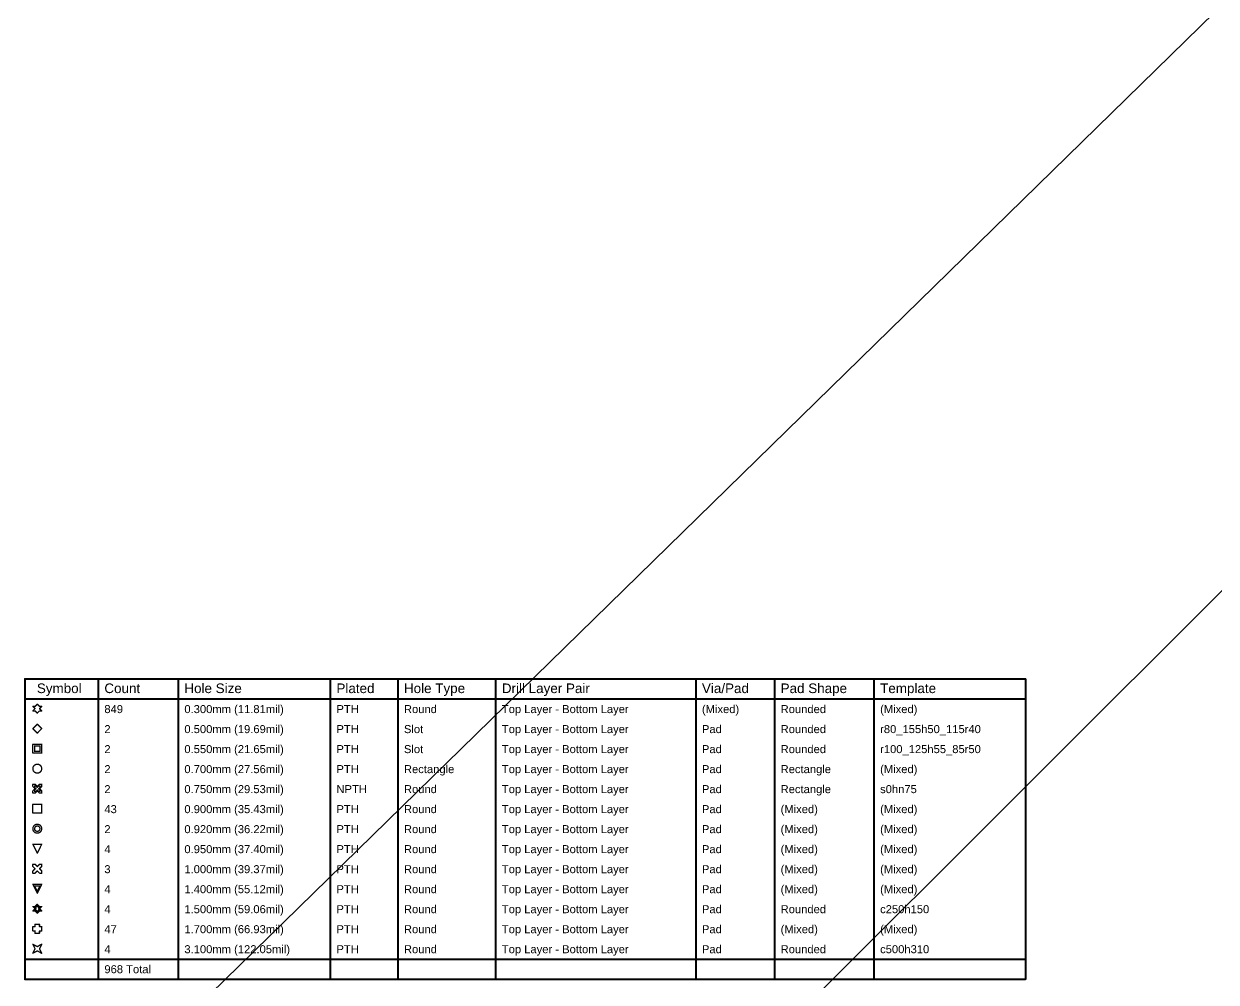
# Model space of a CAD drawing. Header units: inches. Extents: x -3 to 5437, y -3 to 5435.
# Drawn here: x -2 to 225, y 154.4 to 336.9 of the extents above; entities that cross this region are included whole.
import ezdxf

# ---------------------------------------------------------------- set-up
doc = ezdxf.new("R2010")
doc.units = ezdxf.units.IN
for name, color, linetype in [('Bottom Solder', 6, 'Continuous'), ('Drill Drawing', 1, 'Continuous'), ('Top Solder', 216, 'Continuous')]:
    doc.layers.add(name, color=color, linetype=linetype)
doc.styles.add('Arial', font='', dxfattribs={"height": 0.2})
doc.styles.get('Arial').set_extended_font_data('Arial')

msp = doc.modelspace()

# ---------------------------------------------------------------- linework, layer by layer
at = {"layer": 'Bottom Solder'}
for p in [(0.34, 3.38), (1.88, 121.22)]:
    msp.add_line(p, (5436.9, 5435.17), dxfattribs=at)
at = {"layer": 'Drill Drawing'}
for points in [[(-1.78, 212.09, 0.381, 0.381, 0), (188.72, 212.09, 0.381, 0.381, 0)], [(-1.78, 154.94, 0.381, 0.381, 0), (-1.78, 212.09, 0.381, 0.381, 0)], [(12.21, 154.94, 0.381, 0.381, 0), (12.21, 212.09, 0.381, 0.381, 0)], [(27.45, 154.94, 0.381, 0.381, 0), (27.45, 212.09, 0.381, 0.381, 0)], [(56.4, 154.94, 0.381, 0.381, 0), (56.4, 212.09, 0.381, 0.381, 0)], [(69.25, 154.94, 0.381, 0.381, 0), (69.25, 212.09, 0.381, 0.381, 0)], [(87.88, 154.94, 0.381, 0.381, 0), (87.88, 212.09, 0.381, 0.381, 0)], [(125.97, 154.94, 0.381, 0.381, 0), (125.97, 212.09, 0.381, 0.381, 0)], [(140.95, 154.94, 0.381, 0.381, 0), (140.95, 212.09, 0.381, 0.381, 0)], [(159.9, 154.94, 0.381, 0.381, 0), (159.9, 212.09, 0.381, 0.381, 0)], [(188.72, 154.94, 0.381, 0.381, 0), (188.72, 212.09, 0.381, 0.381, 0)], [(-1.78, 208.28, 0.381, 0.381, 0), (188.72, 208.28, 0.381, 0.381, 0)], [(-0.26, 206.88, 0.254, 0.254, 0), (0.16, 206.46, 0.254, 0.254, 0)], [(-0.26, 206.88, 0.254, 0.254, 0), (0.16, 206.88, 0.254, 0.254, 0)], [(-0.26, 206.04, 0.254, 0.254, 0), (0.16, 206.46, 0.254, 0.254, 0)], [(0.16, 206.88, 0.254, 0.254, 0), (0.59, 207.31, 0.254, 0.254, 0)], [(0.59, 207.31, 0.254, 0.254, 0), (1.01, 206.88, 0.254, 0.254, 0)], [(1.01, 206.88, 0.254, 0.254, 0), (1.43, 206.88, 0.254, 0.254, 0)], [(1.01, 206.46, 0.254, 0.254, 0), (1.43, 206.88, 0.254, 0.254, 0)], [(1.01, 206.46, 0.254, 0.254, 0), (1.43, 206.04, 0.254, 0.254, 0)], [(-0.26, 206.04, 0.254, 0.254, 0), (0.16, 206.04, 0.254, 0.254, 0)], [(0.16, 206.04, 0.254, 0.254, 0), (0.59, 205.61, 0.254, 0.254, 0)], [(0.59, 205.61, 0.254, 0.254, 0), (1.01, 206.04, 0.254, 0.254, 0)], [(1.01, 206.04, 0.254, 0.254, 0), (1.43, 206.04, 0.254, 0.254, 0)], [(-0.26, 202.65, 0.254, 0.254, 0), (0.59, 203.5, 0.254, 0.254, 0)], [(-0.26, 202.65, 0.254, 0.254, 0), (0.59, 201.8, 0.254, 0.254, 0)], [(0.59, 203.5, 0.254, 0.254, 0), (1.43, 202.65, 0.254, 0.254, 0)], [(0.59, 201.8, 0.254, 0.254, 0), (1.43, 202.65, 0.254, 0.254, 0)], [(-0.26, 199.69, 0.254, 0.254, 0), (1.43, 199.69, 0.254, 0.254, 0)], [(-0.26, 197.99, 0.254, 0.254, 0), (-0.26, 199.69, 0.254, 0.254, 0)], [(1.43, 197.99, 0.254, 0.254, 0), (1.43, 199.69, 0.254, 0.254, 0)], [(-0.26, 197.99, 0.254, 0.254, 0), (1.43, 197.99, 0.254, 0.254, 0)], [(0.08, 199.35, 0.254, 0.254, 0), (1.09, 199.35, 0.254, 0.254, 0)], [(0.08, 198.33, 0.254, 0.254, 0), (0.08, 199.35, 0.254, 0.254, 0)], [(0.08, 198.33, 0.254, 0.254, 0), (1.09, 198.33, 0.254, 0.254, 0)], [(1.09, 198.33, 0.254, 0.254, 0), (1.09, 199.35, 0.254, 0.254, 0)], [(-0.26, 191.64, 0.254, 0.254, 0), (-0.26, 192.07, 0.254, 0.254, 0)], [(-0.26, 192.07, 0.254, 0.254, 0), (0.16, 192.07, 0.254, 0.254, 0)], [(-0.26, 191.64, 0.254, 0.254, 0), (0.16, 191.22, 0.254, 0.254, 0)], [(-0.26, 190.8, 0.254, 0.254, 0), (0.16, 191.22, 0.254, 0.254, 0)], [(-0.26, 190.37, 0.254, 0.254, 0), (-0.26, 190.8, 0.254, 0.254, 0)], [(0.08, 191.47, 0.254, 0.254, 0), (0.08, 191.73, 0.254, 0.254, 0)], [(0.08, 191.73, 0.254, 0.254, 0), (0.33, 191.73, 0.254, 0.254, 0)], [(0.08, 191.47, 0.254, 0.254, 0), (0.33, 191.22, 0.254, 0.254, 0)], [(0.08, 190.97, 0.254, 0.254, 0), (0.33, 191.22, 0.254, 0.254, 0)], [(0.08, 190.71, 0.254, 0.254, 0), (0.08, 190.97, 0.254, 0.254, 0)], [(0.08, 190.71, 0.254, 0.254, 0), (0.33, 190.71, 0.254, 0.254, 0)], [(0.16, 192.07, 0.254, 0.254, 0), (0.59, 191.64, 0.254, 0.254, 0)], [(0.16, 190.37, 0.254, 0.254, 0), (0.59, 190.8, 0.254, 0.254, 0)], [(0.33, 191.73, 0.254, 0.254, 0), (0.59, 191.47, 0.254, 0.254, 0)], [(0.33, 190.71, 0.254, 0.254, 0), (0.59, 190.97, 0.254, 0.254, 0)], [(0.59, 191.64, 0.254, 0.254, 0), (1.01, 192.07, 0.254, 0.254, 0)], [(0.59, 191.47, 0.254, 0.254, 0), (0.84, 191.73, 0.254, 0.254, 0)], [(0.59, 190.97, 0.254, 0.254, 0), (0.84, 190.71, 0.254, 0.254, 0)], [(0.59, 190.8, 0.254, 0.254, 0), (1.01, 190.37, 0.254, 0.254, 0)], [(0.84, 191.73, 0.254, 0.254, 0), (1.09, 191.73, 0.254, 0.254, 0)], [(0.84, 191.22, 0.254, 0.254, 0), (1.09, 191.47, 0.254, 0.254, 0)], [(0.84, 191.22, 0.254, 0.254, 0), (1.09, 190.97, 0.254, 0.254, 0)], [(0.84, 190.71, 0.254, 0.254, 0), (1.09, 190.71, 0.254, 0.254, 0)], [(1.01, 192.07, 0.254, 0.254, 0), (1.43, 192.07, 0.254, 0.254, 0)], [(1.01, 191.22, 0.254, 0.254, 0), (1.43, 191.64, 0.254, 0.254, 0)], [(1.01, 191.22, 0.254, 0.254, 0), (1.43, 190.8, 0.254, 0.254, 0)], [(1.09, 191.47, 0.254, 0.254, 0), (1.09, 191.73, 0.254, 0.254, 0)], [(1.09, 190.71, 0.254, 0.254, 0), (1.09, 190.97, 0.254, 0.254, 0)], [(1.43, 191.64, 0.254, 0.254, 0), (1.43, 192.07, 0.254, 0.254, 0)], [(1.43, 190.37, 0.254, 0.254, 0), (1.43, 190.8, 0.254, 0.254, 0)], [(-0.26, 190.37, 0.254, 0.254, 0), (0.16, 190.37, 0.254, 0.254, 0)], [(1.01, 190.37, 0.254, 0.254, 0), (1.43, 190.37, 0.254, 0.254, 0)], [(-0.26, 188.26, 0.254, 0.254, 0), (1.43, 188.26, 0.254, 0.254, 0)], [(-0.26, 186.56, 0.254, 0.254, 0), (-0.26, 188.26, 0.254, 0.254, 0)], [(-0.26, 186.56, 0.254, 0.254, 0), (1.43, 186.56, 0.254, 0.254, 0)], [(1.43, 186.56, 0.254, 0.254, 0), (1.43, 188.26, 0.254, 0.254, 0)], [(-0.26, 180.64, 0.254, 0.254, 0), (1.43, 180.64, 0.254, 0.254, 0)], [(-0.26, 180.64, 0.254, 0.254, 0), (0.59, 178.94, 0.254, 0.254, 0)], [(0.59, 178.94, 0.254, 0.254, 0), (1.43, 180.64, 0.254, 0.254, 0)], [(-0.26, 176.4, 0.254, 0.254, 0), (-0.26, 176.83, 0.254, 0.254, 0)], [(-0.26, 176.83, 0.254, 0.254, 0), (0.16, 176.83, 0.254, 0.254, 0)], [(-0.26, 176.4, 0.254, 0.254, 0), (0.16, 175.98, 0.254, 0.254, 0)], [(-0.26, 175.56, 0.254, 0.254, 0), (0.16, 175.98, 0.254, 0.254, 0)], [(-0.26, 175.13, 0.254, 0.254, 0), (-0.26, 175.56, 0.254, 0.254, 0)], [(-0.26, 175.13, 0.254, 0.254, 0), (0.16, 175.13, 0.254, 0.254, 0)], [(0.16, 176.83, 0.254, 0.254, 0), (0.59, 176.4, 0.254, 0.254, 0)], [(0.16, 175.13, 0.254, 0.254, 0), (0.59, 175.56, 0.254, 0.254, 0)], [(0.59, 176.4, 0.254, 0.254, 0), (1.01, 176.83, 0.254, 0.254, 0)], [(0.59, 175.56, 0.254, 0.254, 0), (1.01, 175.13, 0.254, 0.254, 0)], [(1.01, 176.83, 0.254, 0.254, 0), (1.43, 176.83, 0.254, 0.254, 0)], [(1.01, 175.98, 0.254, 0.254, 0), (1.43, 176.4, 0.254, 0.254, 0)], [(1.01, 175.98, 0.254, 0.254, 0), (1.43, 175.56, 0.254, 0.254, 0)], [(1.01, 175.13, 0.254, 0.254, 0), (1.43, 175.13, 0.254, 0.254, 0)], [(1.43, 176.4, 0.254, 0.254, 0), (1.43, 176.83, 0.254, 0.254, 0)], [(1.43, 175.13, 0.254, 0.254, 0), (1.43, 175.56, 0.254, 0.254, 0)], [(-0.26, 173.02, 0.254, 0.254, 0), (1.43, 173.02, 0.254, 0.254, 0)], [(-0.26, 173.02, 0.254, 0.254, 0), (0.59, 171.32, 0.254, 0.254, 0)], [(0.08, 172.68, 0.254, 0.254, 0), (1.09, 172.68, 0.254, 0.254, 0)], [(0.08, 172.68, 0.254, 0.254, 0), (0.59, 171.66, 0.254, 0.254, 0)], [(0.59, 171.32, 0.254, 0.254, 0), (1.43, 173.02, 0.254, 0.254, 0)], [(0.59, 171.66, 0.254, 0.254, 0), (1.09, 172.68, 0.254, 0.254, 0)], [(-0.26, 168.78, 0.254, 0.254, 0), (0.16, 168.36, 0.254, 0.254, 0)], [(-0.26, 168.78, 0.254, 0.254, 0), (0.16, 168.78, 0.254, 0.254, 0)], [(-0.26, 167.94, 0.254, 0.254, 0), (0.16, 168.36, 0.254, 0.254, 0)], [(-0.26, 167.94, 0.254, 0.254, 0), (0.16, 167.94, 0.254, 0.254, 0)], [(0.08, 168.61, 0.254, 0.254, 0), (0.33, 168.36, 0.254, 0.254, 0)], [(0.08, 168.61, 0.254, 0.254, 0), (0.33, 168.61, 0.254, 0.254, 0)], [(0.08, 168.11, 0.254, 0.254, 0), (0.33, 168.36, 0.254, 0.254, 0)], [(0.08, 168.11, 0.254, 0.254, 0), (0.33, 168.11, 0.254, 0.254, 0)], [(0.16, 168.78, 0.254, 0.254, 0), (0.59, 169.21, 0.254, 0.254, 0)], [(0.16, 167.94, 0.254, 0.254, 0), (0.59, 167.51, 0.254, 0.254, 0)], [(0.33, 168.61, 0.254, 0.254, 0), (0.59, 168.87, 0.254, 0.254, 0)], [(0.33, 168.11, 0.254, 0.254, 0), (0.59, 167.85, 0.254, 0.254, 0)], [(0.59, 169.21, 0.254, 0.254, 0), (1.01, 168.78, 0.254, 0.254, 0)], [(0.59, 168.87, 0.254, 0.254, 0), (0.84, 168.61, 0.254, 0.254, 0)], [(0.59, 167.85, 0.254, 0.254, 0), (0.84, 168.11, 0.254, 0.254, 0)], [(0.59, 167.51, 0.254, 0.254, 0), (1.01, 167.94, 0.254, 0.254, 0)], [(0.84, 168.61, 0.254, 0.254, 0), (1.09, 168.61, 0.254, 0.254, 0)], [(0.84, 168.36, 0.254, 0.254, 0), (1.09, 168.61, 0.254, 0.254, 0)], [(0.84, 168.36, 0.254, 0.254, 0), (1.09, 168.11, 0.254, 0.254, 0)], [(0.84, 168.11, 0.254, 0.254, 0), (1.09, 168.11, 0.254, 0.254, 0)], [(1.01, 168.78, 0.254, 0.254, 0), (1.43, 168.78, 0.254, 0.254, 0)], [(1.01, 168.36, 0.254, 0.254, 0), (1.43, 168.78, 0.254, 0.254, 0)], [(1.01, 168.36, 0.254, 0.254, 0), (1.43, 167.94, 0.254, 0.254, 0)], [(1.01, 167.94, 0.254, 0.254, 0), (1.43, 167.94, 0.254, 0.254, 0)], [(-0.26, 164.13, 0.254, 0.254, 0), (-0.26, 164.97, 0.254, 0.254, 0)], [(-0.26, 164.97, 0.254, 0.254, 0), (0.16, 164.97, 0.254, 0.254, 0)], [(-0.26, 164.13, 0.254, 0.254, 0), (0.16, 164.13, 0.254, 0.254, 0)], [(0.16, 164.97, 0.254, 0.254, 0), (0.16, 165.4, 0.254, 0.254, 0)], [(0.16, 165.4, 0.254, 0.254, 0), (1.01, 165.4, 0.254, 0.254, 0)], [(0.16, 163.7, 0.254, 0.254, 0), (0.16, 164.13, 0.254, 0.254, 0)], [(0.16, 163.7, 0.254, 0.254, 0), (1.01, 163.7, 0.254, 0.254, 0)], [(1.01, 164.97, 0.254, 0.254, 0), (1.01, 165.4, 0.254, 0.254, 0)], [(1.01, 164.97, 0.254, 0.254, 0), (1.43, 164.97, 0.254, 0.254, 0)], [(1.01, 164.13, 0.254, 0.254, 0), (1.43, 164.13, 0.254, 0.254, 0)], [(1.01, 163.7, 0.254, 0.254, 0), (1.01, 164.13, 0.254, 0.254, 0)], [(1.43, 164.13, 0.254, 0.254, 0), (1.43, 164.97, 0.254, 0.254, 0)], [(-0.26, 161.59, 0.254, 0.254, 0), (0.59, 161.16, 0.254, 0.254, 0)], [(-0.26, 161.59, 0.254, 0.254, 0), (0.16, 160.74, 0.254, 0.254, 0)], [(0.59, 161.16, 0.254, 0.254, 0), (1.43, 161.59, 0.254, 0.254, 0)], [(1.01, 160.74, 0.254, 0.254, 0), (1.43, 161.59, 0.254, 0.254, 0)], [(-1.78, 158.75, 0.381, 0.381, 0), (188.72, 158.75, 0.381, 0.381, 0)], [(-0.26, 159.89, 0.254, 0.254, 0), (0.16, 160.74, 0.254, 0.254, 0)], [(-0.26, 159.89, 0.254, 0.254, 0), (0.59, 160.32, 0.254, 0.254, 0)], [(0.59, 160.32, 0.254, 0.254, 0), (1.43, 159.89, 0.254, 0.254, 0)], [(1.01, 160.74, 0.254, 0.254, 0), (1.43, 159.89, 0.254, 0.254, 0)], [(-1.78, 154.94, 0.381, 0.381, 0), (188.72, 154.94, 0.381, 0.381, 0)]]:
    msp.add_lwpolyline(points, format="xyseb", dxfattribs=at)
for points in [[(-1.87, 212.09, 0.191, 0.191, 1), (-1.68, 212.09, 0.191, 0.191, 1)], [(-1.87, 212.09, 0.191, 0.191, 1), (-1.68, 212.09, 0.191, 0.191, 1)], [(12.12, 212.09, 0.191, 0.191, 1), (12.31, 212.09, 0.191, 0.191, 1)], [(27.35, 212.09, 0.191, 0.191, 1), (27.54, 212.09, 0.191, 0.191, 1)], [(56.3, 212.09, 0.191, 0.191, 1), (56.49, 212.09, 0.191, 0.191, 1)], [(69.15, 212.09, 0.191, 0.191, 1), (69.34, 212.09, 0.191, 0.191, 1)], [(87.79, 212.09, 0.191, 0.191, 1), (87.98, 212.09, 0.191, 0.191, 1)], [(125.88, 212.09, 0.191, 0.191, 1), (126.07, 212.09, 0.191, 0.191, 1)], [(140.86, 212.09, 0.191, 0.191, 1), (141.05, 212.09, 0.191, 0.191, 1)], [(159.8, 212.09, 0.191, 0.191, 1), (159.99, 212.09, 0.191, 0.191, 1)], [(188.62, 212.09, 0.191, 0.191, 1), (188.81, 212.09, 0.191, 0.191, 1)], [(188.62, 212.09, 0.191, 0.191, 1), (188.81, 212.09, 0.191, 0.191, 1)], [(-1.87, 208.28, 0.191, 0.191, 1), (-1.68, 208.28, 0.191, 0.191, 1)], [(-0.32, 206.88, 0.127, 0.127, 1), (-0.2, 206.88, 0.127, 0.127, 1)], [(-0.32, 206.88, 0.127, 0.127, 1), (-0.2, 206.88, 0.127, 0.127, 1)], [(0.1, 206.88, 0.127, 0.127, 1), (0.23, 206.88, 0.127, 0.127, 1)], [(0.1, 206.88, 0.127, 0.127, 1), (0.23, 206.88, 0.127, 0.127, 1)], [(0.1, 206.46, 0.127, 0.127, 1), (0.23, 206.46, 0.127, 0.127, 1)], [(0.1, 206.46, 0.127, 0.127, 1), (0.23, 206.46, 0.127, 0.127, 1)], [(0.52, 207.31, 0.127, 0.127, 1), (0.65, 207.31, 0.127, 0.127, 1)], [(0.52, 207.31, 0.127, 0.127, 1), (0.65, 207.31, 0.127, 0.127, 1)], [(0.95, 206.88, 0.127, 0.127, 1), (1.07, 206.88, 0.127, 0.127, 1)], [(0.95, 206.88, 0.127, 0.127, 1), (1.07, 206.88, 0.127, 0.127, 1)], [(0.95, 206.46, 0.127, 0.127, 1), (1.07, 206.46, 0.127, 0.127, 1)], [(0.95, 206.46, 0.127, 0.127, 1), (1.07, 206.46, 0.127, 0.127, 1)], [(1.37, 206.88, 0.127, 0.127, 1), (1.5, 206.88, 0.127, 0.127, 1)], [(1.37, 206.88, 0.127, 0.127, 1), (1.5, 206.88, 0.127, 0.127, 1)], [(188.62, 208.28, 0.191, 0.191, 1), (188.81, 208.28, 0.191, 0.191, 1)], [(-0.32, 206.04, 0.127, 0.127, 1), (-0.2, 206.04, 0.127, 0.127, 1)], [(-0.32, 206.04, 0.127, 0.127, 1), (-0.2, 206.04, 0.127, 0.127, 1)], [(0.1, 206.04, 0.127, 0.127, 1), (0.23, 206.04, 0.127, 0.127, 1)], [(0.1, 206.04, 0.127, 0.127, 1), (0.23, 206.04, 0.127, 0.127, 1)], [(0.52, 205.61, 0.127, 0.127, 1), (0.65, 205.61, 0.127, 0.127, 1)], [(0.52, 205.61, 0.127, 0.127, 1), (0.65, 205.61, 0.127, 0.127, 1)], [(0.95, 206.04, 0.127, 0.127, 1), (1.07, 206.04, 0.127, 0.127, 1)], [(0.95, 206.04, 0.127, 0.127, 1), (1.07, 206.04, 0.127, 0.127, 1)], [(1.37, 206.04, 0.127, 0.127, 1), (1.5, 206.04, 0.127, 0.127, 1)], [(1.37, 206.04, 0.127, 0.127, 1), (1.5, 206.04, 0.127, 0.127, 1)], [(-0.32, 202.65, 0.127, 0.127, 1), (-0.2, 202.65, 0.127, 0.127, 1)], [(-0.32, 202.65, 0.127, 0.127, 1), (-0.2, 202.65, 0.127, 0.127, 1)], [(0.52, 203.5, 0.127, 0.127, 1), (0.65, 203.5, 0.127, 0.127, 1)], [(0.52, 203.5, 0.127, 0.127, 1), (0.65, 203.5, 0.127, 0.127, 1)], [(1.37, 202.65, 0.127, 0.127, 1), (1.5, 202.65, 0.127, 0.127, 1)], [(1.37, 202.65, 0.127, 0.127, 1), (1.5, 202.65, 0.127, 0.127, 1)], [(-0.32, 199.69, 0.127, 0.127, 1), (-0.2, 199.69, 0.127, 0.127, 1)], [(-0.32, 199.69, 0.127, 0.127, 1), (-0.2, 199.69, 0.127, 0.127, 1)], [(0.52, 201.8, 0.127, 0.127, 1), (0.65, 201.8, 0.127, 0.127, 1)], [(0.52, 201.8, 0.127, 0.127, 1), (0.65, 201.8, 0.127, 0.127, 1)], [(1.37, 199.69, 0.127, 0.127, 1), (1.5, 199.69, 0.127, 0.127, 1)], [(1.37, 199.69, 0.127, 0.127, 1), (1.5, 199.69, 0.127, 0.127, 1)], [(-0.32, 197.99, 0.127, 0.127, 1), (-0.2, 197.99, 0.127, 0.127, 1)], [(-0.32, 197.99, 0.127, 0.127, 1), (-0.2, 197.99, 0.127, 0.127, 1)], [(0.01, 199.35, 0.127, 0.127, 1), (0.14, 199.35, 0.127, 0.127, 1)], [(0.01, 199.35, 0.127, 0.127, 1), (0.14, 199.35, 0.127, 0.127, 1)], [(0.01, 198.33, 0.127, 0.127, 1), (0.14, 198.33, 0.127, 0.127, 1)], [(0.01, 198.33, 0.127, 0.127, 1), (0.14, 198.33, 0.127, 0.127, 1)], [(1.03, 199.35, 0.127, 0.127, 1), (1.16, 199.35, 0.127, 0.127, 1)], [(1.03, 199.35, 0.127, 0.127, 1), (1.16, 199.35, 0.127, 0.127, 1)], [(1.03, 198.33, 0.127, 0.127, 1), (1.16, 198.33, 0.127, 0.127, 1)], [(1.03, 198.33, 0.127, 0.127, 1), (1.16, 198.33, 0.127, 0.127, 1)], [(1.37, 197.99, 0.127, 0.127, 1), (1.5, 197.99, 0.127, 0.127, 1)], [(1.37, 197.99, 0.127, 0.127, 1), (1.5, 197.99, 0.127, 0.127, 1)], [(1.43, 195.03, 0.254, 0.254, 1), (-0.26, 195.03, 0.254, 0.254, 1)], [(-0.32, 195.03, 0.127, 0.127, 1), (-0.2, 195.03, 0.127, 0.127, 1)], [(1.37, 195.03, 0.127, 0.127, 1), (1.5, 195.03, 0.127, 0.127, 1)], [(-0.32, 192.07, 0.127, 0.127, 1), (-0.2, 192.07, 0.127, 0.127, 1)], [(-0.32, 192.07, 0.127, 0.127, 1), (-0.2, 192.07, 0.127, 0.127, 1)], [(-0.32, 191.64, 0.127, 0.127, 1), (-0.2, 191.64, 0.127, 0.127, 1)], [(-0.32, 191.64, 0.127, 0.127, 1), (-0.2, 191.64, 0.127, 0.127, 1)], [(-0.32, 190.8, 0.127, 0.127, 1), (-0.2, 190.8, 0.127, 0.127, 1)], [(-0.32, 190.8, 0.127, 0.127, 1), (-0.2, 190.8, 0.127, 0.127, 1)], [(0.01, 191.73, 0.127, 0.127, 1), (0.14, 191.73, 0.127, 0.127, 1)], [(0.01, 191.73, 0.127, 0.127, 1), (0.14, 191.73, 0.127, 0.127, 1)], [(0.01, 191.47, 0.127, 0.127, 1), (0.14, 191.47, 0.127, 0.127, 1)], [(0.01, 191.47, 0.127, 0.127, 1), (0.14, 191.47, 0.127, 0.127, 1)], [(0.01, 190.97, 0.127, 0.127, 1), (0.14, 190.97, 0.127, 0.127, 1)], [(0.01, 190.97, 0.127, 0.127, 1), (0.14, 190.97, 0.127, 0.127, 1)], [(0.01, 190.71, 0.127, 0.127, 1), (0.14, 190.71, 0.127, 0.127, 1)], [(0.01, 190.71, 0.127, 0.127, 1), (0.14, 190.71, 0.127, 0.127, 1)], [(0.1, 192.07, 0.127, 0.127, 1), (0.23, 192.07, 0.127, 0.127, 1)], [(0.1, 192.07, 0.127, 0.127, 1), (0.23, 192.07, 0.127, 0.127, 1)], [(0.1, 191.22, 0.127, 0.127, 1), (0.23, 191.22, 0.127, 0.127, 1)], [(0.1, 191.22, 0.127, 0.127, 1), (0.23, 191.22, 0.127, 0.127, 1)], [(0.27, 191.73, 0.127, 0.127, 1), (0.4, 191.73, 0.127, 0.127, 1)], [(0.27, 191.73, 0.127, 0.127, 1), (0.4, 191.73, 0.127, 0.127, 1)], [(0.27, 191.22, 0.127, 0.127, 1), (0.4, 191.22, 0.127, 0.127, 1)], [(0.27, 191.22, 0.127, 0.127, 1), (0.4, 191.22, 0.127, 0.127, 1)], [(0.27, 190.71, 0.127, 0.127, 1), (0.4, 190.71, 0.127, 0.127, 1)], [(0.27, 190.71, 0.127, 0.127, 1), (0.4, 190.71, 0.127, 0.127, 1)], [(0.52, 191.64, 0.127, 0.127, 1), (0.65, 191.64, 0.127, 0.127, 1)], [(0.52, 191.64, 0.127, 0.127, 1), (0.65, 191.64, 0.127, 0.127, 1)], [(0.52, 191.47, 0.127, 0.127, 1), (0.65, 191.47, 0.127, 0.127, 1)], [(0.52, 191.47, 0.127, 0.127, 1), (0.65, 191.47, 0.127, 0.127, 1)], [(0.52, 190.97, 0.127, 0.127, 1), (0.65, 190.97, 0.127, 0.127, 1)], [(0.52, 190.97, 0.127, 0.127, 1), (0.65, 190.97, 0.127, 0.127, 1)], [(0.52, 190.8, 0.127, 0.127, 1), (0.65, 190.8, 0.127, 0.127, 1)], [(0.52, 190.8, 0.127, 0.127, 1), (0.65, 190.8, 0.127, 0.127, 1)], [(0.78, 191.73, 0.127, 0.127, 1), (0.9, 191.73, 0.127, 0.127, 1)], [(0.78, 191.73, 0.127, 0.127, 1), (0.9, 191.73, 0.127, 0.127, 1)], [(0.78, 191.22, 0.127, 0.127, 1), (0.9, 191.22, 0.127, 0.127, 1)], [(0.78, 191.22, 0.127, 0.127, 1), (0.9, 191.22, 0.127, 0.127, 1)], [(0.78, 190.71, 0.127, 0.127, 1), (0.9, 190.71, 0.127, 0.127, 1)], [(0.78, 190.71, 0.127, 0.127, 1), (0.9, 190.71, 0.127, 0.127, 1)], [(0.95, 192.07, 0.127, 0.127, 1), (1.07, 192.07, 0.127, 0.127, 1)], [(0.95, 192.07, 0.127, 0.127, 1), (1.07, 192.07, 0.127, 0.127, 1)], [(0.95, 191.22, 0.127, 0.127, 1), (1.07, 191.22, 0.127, 0.127, 1)], [(0.95, 191.22, 0.127, 0.127, 1), (1.07, 191.22, 0.127, 0.127, 1)], [(1.03, 191.73, 0.127, 0.127, 1), (1.16, 191.73, 0.127, 0.127, 1)], [(1.03, 191.73, 0.127, 0.127, 1), (1.16, 191.73, 0.127, 0.127, 1)], [(1.03, 191.47, 0.127, 0.127, 1), (1.16, 191.47, 0.127, 0.127, 1)], [(1.03, 191.47, 0.127, 0.127, 1), (1.16, 191.47, 0.127, 0.127, 1)], [(1.03, 190.97, 0.127, 0.127, 1), (1.16, 190.97, 0.127, 0.127, 1)], [(1.03, 190.97, 0.127, 0.127, 1), (1.16, 190.97, 0.127, 0.127, 1)], [(1.03, 190.71, 0.127, 0.127, 1), (1.16, 190.71, 0.127, 0.127, 1)], [(1.03, 190.71, 0.127, 0.127, 1), (1.16, 190.71, 0.127, 0.127, 1)], [(1.37, 192.07, 0.127, 0.127, 1), (1.5, 192.07, 0.127, 0.127, 1)], [(1.37, 192.07, 0.127, 0.127, 1), (1.5, 192.07, 0.127, 0.127, 1)], [(1.37, 191.64, 0.127, 0.127, 1), (1.5, 191.64, 0.127, 0.127, 1)], [(1.37, 191.64, 0.127, 0.127, 1), (1.5, 191.64, 0.127, 0.127, 1)], [(1.37, 190.8, 0.127, 0.127, 1), (1.5, 190.8, 0.127, 0.127, 1)], [(1.37, 190.8, 0.127, 0.127, 1), (1.5, 190.8, 0.127, 0.127, 1)], [(-0.32, 190.37, 0.127, 0.127, 1), (-0.2, 190.37, 0.127, 0.127, 1)], [(-0.32, 190.37, 0.127, 0.127, 1), (-0.2, 190.37, 0.127, 0.127, 1)], [(0.1, 190.37, 0.127, 0.127, 1), (0.23, 190.37, 0.127, 0.127, 1)], [(0.1, 190.37, 0.127, 0.127, 1), (0.23, 190.37, 0.127, 0.127, 1)], [(0.95, 190.37, 0.127, 0.127, 1), (1.07, 190.37, 0.127, 0.127, 1)], [(0.95, 190.37, 0.127, 0.127, 1), (1.07, 190.37, 0.127, 0.127, 1)], [(1.37, 190.37, 0.127, 0.127, 1), (1.5, 190.37, 0.127, 0.127, 1)], [(1.37, 190.37, 0.127, 0.127, 1), (1.5, 190.37, 0.127, 0.127, 1)], [(-0.32, 188.26, 0.127, 0.127, 1), (-0.2, 188.26, 0.127, 0.127, 1)], [(-0.32, 188.26, 0.127, 0.127, 1), (-0.2, 188.26, 0.127, 0.127, 1)], [(-0.32, 186.56, 0.127, 0.127, 1), (-0.2, 186.56, 0.127, 0.127, 1)], [(-0.32, 186.56, 0.127, 0.127, 1), (-0.2, 186.56, 0.127, 0.127, 1)], [(1.37, 188.26, 0.127, 0.127, 1), (1.5, 188.26, 0.127, 0.127, 1)], [(1.37, 188.26, 0.127, 0.127, 1), (1.5, 188.26, 0.127, 0.127, 1)], [(1.37, 186.56, 0.127, 0.127, 1), (1.5, 186.56, 0.127, 0.127, 1)], [(1.37, 186.56, 0.127, 0.127, 1), (1.5, 186.56, 0.127, 0.127, 1)], [(1.43, 183.6, 0.254, 0.254, 1), (-0.26, 183.6, 0.254, 0.254, 1)], [(1.09, 183.6, 0.254, 0.254, 1), (0.08, 183.6, 0.254, 0.254, 1)], [(-0.32, 183.6, 0.127, 0.127, 1), (-0.2, 183.6, 0.127, 0.127, 1)], [(0.01, 183.6, 0.127, 0.127, 1), (0.14, 183.6, 0.127, 0.127, 1)], [(1.03, 183.6, 0.127, 0.127, 1), (1.16, 183.6, 0.127, 0.127, 1)], [(1.37, 183.6, 0.127, 0.127, 1), (1.5, 183.6, 0.127, 0.127, 1)], [(-0.32, 180.64, 0.127, 0.127, 1), (-0.2, 180.64, 0.127, 0.127, 1)], [(-0.32, 180.64, 0.127, 0.127, 1), (-0.2, 180.64, 0.127, 0.127, 1)], [(1.37, 180.64, 0.127, 0.127, 1), (1.5, 180.64, 0.127, 0.127, 1)], [(1.37, 180.64, 0.127, 0.127, 1), (1.5, 180.64, 0.127, 0.127, 1)], [(0.52, 178.94, 0.127, 0.127, 1), (0.65, 178.94, 0.127, 0.127, 1)], [(0.52, 178.94, 0.127, 0.127, 1), (0.65, 178.94, 0.127, 0.127, 1)], [(-0.32, 176.83, 0.127, 0.127, 1), (-0.2, 176.83, 0.127, 0.127, 1)], [(-0.32, 176.83, 0.127, 0.127, 1), (-0.2, 176.83, 0.127, 0.127, 1)], [(-0.32, 176.4, 0.127, 0.127, 1), (-0.2, 176.4, 0.127, 0.127, 1)], [(-0.32, 176.4, 0.127, 0.127, 1), (-0.2, 176.4, 0.127, 0.127, 1)], [(-0.32, 175.56, 0.127, 0.127, 1), (-0.2, 175.56, 0.127, 0.127, 1)], [(-0.32, 175.56, 0.127, 0.127, 1), (-0.2, 175.56, 0.127, 0.127, 1)], [(-0.32, 175.13, 0.127, 0.127, 1), (-0.2, 175.13, 0.127, 0.127, 1)], [(-0.32, 175.13, 0.127, 0.127, 1), (-0.2, 175.13, 0.127, 0.127, 1)], [(0.1, 176.83, 0.127, 0.127, 1), (0.23, 176.83, 0.127, 0.127, 1)], [(0.1, 176.83, 0.127, 0.127, 1), (0.23, 176.83, 0.127, 0.127, 1)], [(0.1, 175.98, 0.127, 0.127, 1), (0.23, 175.98, 0.127, 0.127, 1)], [(0.1, 175.98, 0.127, 0.127, 1), (0.23, 175.98, 0.127, 0.127, 1)], [(0.1, 175.13, 0.127, 0.127, 1), (0.23, 175.13, 0.127, 0.127, 1)], [(0.1, 175.13, 0.127, 0.127, 1), (0.23, 175.13, 0.127, 0.127, 1)], [(0.52, 176.4, 0.127, 0.127, 1), (0.65, 176.4, 0.127, 0.127, 1)], [(0.52, 176.4, 0.127, 0.127, 1), (0.65, 176.4, 0.127, 0.127, 1)], [(0.52, 175.56, 0.127, 0.127, 1), (0.65, 175.56, 0.127, 0.127, 1)], [(0.52, 175.56, 0.127, 0.127, 1), (0.65, 175.56, 0.127, 0.127, 1)], [(0.95, 176.83, 0.127, 0.127, 1), (1.07, 176.83, 0.127, 0.127, 1)], [(0.95, 176.83, 0.127, 0.127, 1), (1.07, 176.83, 0.127, 0.127, 1)], [(0.95, 175.98, 0.127, 0.127, 1), (1.07, 175.98, 0.127, 0.127, 1)], [(0.95, 175.98, 0.127, 0.127, 1), (1.07, 175.98, 0.127, 0.127, 1)], [(0.95, 175.13, 0.127, 0.127, 1), (1.07, 175.13, 0.127, 0.127, 1)], [(0.95, 175.13, 0.127, 0.127, 1), (1.07, 175.13, 0.127, 0.127, 1)], [(1.37, 176.83, 0.127, 0.127, 1), (1.5, 176.83, 0.127, 0.127, 1)], [(1.37, 176.83, 0.127, 0.127, 1), (1.5, 176.83, 0.127, 0.127, 1)], [(1.37, 176.4, 0.127, 0.127, 1), (1.5, 176.4, 0.127, 0.127, 1)], [(1.37, 176.4, 0.127, 0.127, 1), (1.5, 176.4, 0.127, 0.127, 1)], [(1.37, 175.56, 0.127, 0.127, 1), (1.5, 175.56, 0.127, 0.127, 1)], [(1.37, 175.56, 0.127, 0.127, 1), (1.5, 175.56, 0.127, 0.127, 1)], [(1.37, 175.13, 0.127, 0.127, 1), (1.5, 175.13, 0.127, 0.127, 1)], [(1.37, 175.13, 0.127, 0.127, 1), (1.5, 175.13, 0.127, 0.127, 1)], [(-0.32, 173.02, 0.127, 0.127, 1), (-0.2, 173.02, 0.127, 0.127, 1)], [(-0.32, 173.02, 0.127, 0.127, 1), (-0.2, 173.02, 0.127, 0.127, 1)], [(0.01, 172.68, 0.127, 0.127, 1), (0.14, 172.68, 0.127, 0.127, 1)], [(0.01, 172.68, 0.127, 0.127, 1), (0.14, 172.68, 0.127, 0.127, 1)], [(1.03, 172.68, 0.127, 0.127, 1), (1.16, 172.68, 0.127, 0.127, 1)], [(1.03, 172.68, 0.127, 0.127, 1), (1.16, 172.68, 0.127, 0.127, 1)], [(1.37, 173.02, 0.127, 0.127, 1), (1.5, 173.02, 0.127, 0.127, 1)], [(1.37, 173.02, 0.127, 0.127, 1), (1.5, 173.02, 0.127, 0.127, 1)], [(0.52, 171.66, 0.127, 0.127, 1), (0.65, 171.66, 0.127, 0.127, 1)], [(0.52, 171.66, 0.127, 0.127, 1), (0.65, 171.66, 0.127, 0.127, 1)], [(0.52, 171.32, 0.127, 0.127, 1), (0.65, 171.32, 0.127, 0.127, 1)], [(0.52, 171.32, 0.127, 0.127, 1), (0.65, 171.32, 0.127, 0.127, 1)], [(-0.32, 168.78, 0.127, 0.127, 1), (-0.2, 168.78, 0.127, 0.127, 1)], [(-0.32, 168.78, 0.127, 0.127, 1), (-0.2, 168.78, 0.127, 0.127, 1)], [(-0.32, 167.94, 0.127, 0.127, 1), (-0.2, 167.94, 0.127, 0.127, 1)], [(-0.32, 167.94, 0.127, 0.127, 1), (-0.2, 167.94, 0.127, 0.127, 1)], [(0.01, 168.61, 0.127, 0.127, 1), (0.14, 168.61, 0.127, 0.127, 1)], [(0.01, 168.61, 0.127, 0.127, 1), (0.14, 168.61, 0.127, 0.127, 1)], [(0.01, 168.11, 0.127, 0.127, 1), (0.14, 168.11, 0.127, 0.127, 1)], [(0.01, 168.11, 0.127, 0.127, 1), (0.14, 168.11, 0.127, 0.127, 1)], [(0.1, 168.78, 0.127, 0.127, 1), (0.23, 168.78, 0.127, 0.127, 1)], [(0.1, 168.78, 0.127, 0.127, 1), (0.23, 168.78, 0.127, 0.127, 1)], [(0.1, 168.36, 0.127, 0.127, 1), (0.23, 168.36, 0.127, 0.127, 1)], [(0.1, 168.36, 0.127, 0.127, 1), (0.23, 168.36, 0.127, 0.127, 1)], [(0.1, 167.94, 0.127, 0.127, 1), (0.23, 167.94, 0.127, 0.127, 1)], [(0.1, 167.94, 0.127, 0.127, 1), (0.23, 167.94, 0.127, 0.127, 1)], [(0.27, 168.61, 0.127, 0.127, 1), (0.4, 168.61, 0.127, 0.127, 1)], [(0.27, 168.61, 0.127, 0.127, 1), (0.4, 168.61, 0.127, 0.127, 1)], [(0.27, 168.36, 0.127, 0.127, 1), (0.4, 168.36, 0.127, 0.127, 1)], [(0.27, 168.36, 0.127, 0.127, 1), (0.4, 168.36, 0.127, 0.127, 1)], [(0.27, 168.11, 0.127, 0.127, 1), (0.4, 168.11, 0.127, 0.127, 1)], [(0.27, 168.11, 0.127, 0.127, 1), (0.4, 168.11, 0.127, 0.127, 1)], [(0.52, 169.21, 0.127, 0.127, 1), (0.65, 169.21, 0.127, 0.127, 1)], [(0.52, 169.21, 0.127, 0.127, 1), (0.65, 169.21, 0.127, 0.127, 1)], [(0.52, 168.87, 0.127, 0.127, 1), (0.65, 168.87, 0.127, 0.127, 1)], [(0.52, 168.87, 0.127, 0.127, 1), (0.65, 168.87, 0.127, 0.127, 1)], [(0.52, 167.85, 0.127, 0.127, 1), (0.65, 167.85, 0.127, 0.127, 1)], [(0.52, 167.85, 0.127, 0.127, 1), (0.65, 167.85, 0.127, 0.127, 1)], [(0.78, 168.61, 0.127, 0.127, 1), (0.9, 168.61, 0.127, 0.127, 1)], [(0.78, 168.61, 0.127, 0.127, 1), (0.9, 168.61, 0.127, 0.127, 1)], [(0.78, 168.36, 0.127, 0.127, 1), (0.9, 168.36, 0.127, 0.127, 1)], [(0.78, 168.36, 0.127, 0.127, 1), (0.9, 168.36, 0.127, 0.127, 1)], [(0.78, 168.11, 0.127, 0.127, 1), (0.9, 168.11, 0.127, 0.127, 1)], [(0.78, 168.11, 0.127, 0.127, 1), (0.9, 168.11, 0.127, 0.127, 1)], [(0.95, 168.78, 0.127, 0.127, 1), (1.07, 168.78, 0.127, 0.127, 1)], [(0.95, 168.78, 0.127, 0.127, 1), (1.07, 168.78, 0.127, 0.127, 1)], [(0.95, 168.36, 0.127, 0.127, 1), (1.07, 168.36, 0.127, 0.127, 1)], [(0.95, 168.36, 0.127, 0.127, 1), (1.07, 168.36, 0.127, 0.127, 1)], [(0.95, 167.94, 0.127, 0.127, 1), (1.07, 167.94, 0.127, 0.127, 1)], [(0.95, 167.94, 0.127, 0.127, 1), (1.07, 167.94, 0.127, 0.127, 1)], [(1.03, 168.61, 0.127, 0.127, 1), (1.16, 168.61, 0.127, 0.127, 1)], [(1.03, 168.61, 0.127, 0.127, 1), (1.16, 168.61, 0.127, 0.127, 1)], [(1.03, 168.11, 0.127, 0.127, 1), (1.16, 168.11, 0.127, 0.127, 1)], [(1.03, 168.11, 0.127, 0.127, 1), (1.16, 168.11, 0.127, 0.127, 1)], [(1.37, 168.78, 0.127, 0.127, 1), (1.5, 168.78, 0.127, 0.127, 1)], [(1.37, 168.78, 0.127, 0.127, 1), (1.5, 168.78, 0.127, 0.127, 1)], [(1.37, 167.94, 0.127, 0.127, 1), (1.5, 167.94, 0.127, 0.127, 1)], [(1.37, 167.94, 0.127, 0.127, 1), (1.5, 167.94, 0.127, 0.127, 1)], [(0.52, 167.51, 0.127, 0.127, 1), (0.65, 167.51, 0.127, 0.127, 1)], [(0.52, 167.51, 0.127, 0.127, 1), (0.65, 167.51, 0.127, 0.127, 1)], [(-0.32, 164.97, 0.127, 0.127, 1), (-0.2, 164.97, 0.127, 0.127, 1)], [(-0.32, 164.97, 0.127, 0.127, 1), (-0.2, 164.97, 0.127, 0.127, 1)], [(-0.32, 164.13, 0.127, 0.127, 1), (-0.2, 164.13, 0.127, 0.127, 1)], [(-0.32, 164.13, 0.127, 0.127, 1), (-0.2, 164.13, 0.127, 0.127, 1)], [(0.1, 165.4, 0.127, 0.127, 1), (0.23, 165.4, 0.127, 0.127, 1)], [(0.1, 165.4, 0.127, 0.127, 1), (0.23, 165.4, 0.127, 0.127, 1)], [(0.1, 164.97, 0.127, 0.127, 1), (0.23, 164.97, 0.127, 0.127, 1)], [(0.1, 164.97, 0.127, 0.127, 1), (0.23, 164.97, 0.127, 0.127, 1)], [(0.1, 164.13, 0.127, 0.127, 1), (0.23, 164.13, 0.127, 0.127, 1)], [(0.1, 164.13, 0.127, 0.127, 1), (0.23, 164.13, 0.127, 0.127, 1)], [(0.1, 163.7, 0.127, 0.127, 1), (0.23, 163.7, 0.127, 0.127, 1)], [(0.1, 163.7, 0.127, 0.127, 1), (0.23, 163.7, 0.127, 0.127, 1)], [(0.95, 165.4, 0.127, 0.127, 1), (1.07, 165.4, 0.127, 0.127, 1)], [(0.95, 165.4, 0.127, 0.127, 1), (1.07, 165.4, 0.127, 0.127, 1)], [(0.95, 164.97, 0.127, 0.127, 1), (1.07, 164.97, 0.127, 0.127, 1)], [(0.95, 164.97, 0.127, 0.127, 1), (1.07, 164.97, 0.127, 0.127, 1)], [(0.95, 164.13, 0.127, 0.127, 1), (1.07, 164.13, 0.127, 0.127, 1)], [(0.95, 164.13, 0.127, 0.127, 1), (1.07, 164.13, 0.127, 0.127, 1)], [(0.95, 163.7, 0.127, 0.127, 1), (1.07, 163.7, 0.127, 0.127, 1)], [(0.95, 163.7, 0.127, 0.127, 1), (1.07, 163.7, 0.127, 0.127, 1)], [(1.37, 164.97, 0.127, 0.127, 1), (1.5, 164.97, 0.127, 0.127, 1)], [(1.37, 164.97, 0.127, 0.127, 1), (1.5, 164.97, 0.127, 0.127, 1)], [(1.37, 164.13, 0.127, 0.127, 1), (1.5, 164.13, 0.127, 0.127, 1)], [(1.37, 164.13, 0.127, 0.127, 1), (1.5, 164.13, 0.127, 0.127, 1)], [(-0.32, 161.59, 0.127, 0.127, 1), (-0.2, 161.59, 0.127, 0.127, 1)], [(-0.32, 161.59, 0.127, 0.127, 1), (-0.2, 161.59, 0.127, 0.127, 1)], [(0.52, 161.16, 0.127, 0.127, 1), (0.65, 161.16, 0.127, 0.127, 1)], [(0.52, 161.16, 0.127, 0.127, 1), (0.65, 161.16, 0.127, 0.127, 1)], [(1.37, 161.59, 0.127, 0.127, 1), (1.5, 161.59, 0.127, 0.127, 1)], [(1.37, 161.59, 0.127, 0.127, 1), (1.5, 161.59, 0.127, 0.127, 1)], [(-1.87, 158.75, 0.191, 0.191, 1), (-1.68, 158.75, 0.191, 0.191, 1)], [(-0.32, 159.89, 0.127, 0.127, 1), (-0.2, 159.89, 0.127, 0.127, 1)], [(-0.32, 159.89, 0.127, 0.127, 1), (-0.2, 159.89, 0.127, 0.127, 1)], [(0.1, 160.74, 0.127, 0.127, 1), (0.23, 160.74, 0.127, 0.127, 1)], [(0.1, 160.74, 0.127, 0.127, 1), (0.23, 160.74, 0.127, 0.127, 1)], [(0.52, 160.32, 0.127, 0.127, 1), (0.65, 160.32, 0.127, 0.127, 1)], [(0.52, 160.32, 0.127, 0.127, 1), (0.65, 160.32, 0.127, 0.127, 1)], [(0.95, 160.74, 0.127, 0.127, 1), (1.07, 160.74, 0.127, 0.127, 1)], [(0.95, 160.74, 0.127, 0.127, 1), (1.07, 160.74, 0.127, 0.127, 1)], [(1.37, 159.89, 0.127, 0.127, 1), (1.5, 159.89, 0.127, 0.127, 1)], [(1.37, 159.89, 0.127, 0.127, 1), (1.5, 159.89, 0.127, 0.127, 1)], [(188.62, 158.75, 0.191, 0.191, 1), (188.81, 158.75, 0.191, 0.191, 1)], [(-1.87, 154.94, 0.191, 0.191, 1), (-1.68, 154.94, 0.191, 0.191, 1)], [(-1.87, 154.94, 0.191, 0.191, 1), (-1.68, 154.94, 0.191, 0.191, 1)], [(12.12, 154.94, 0.191, 0.191, 1), (12.31, 154.94, 0.191, 0.191, 1)], [(27.35, 154.94, 0.191, 0.191, 1), (27.54, 154.94, 0.191, 0.191, 1)], [(56.3, 154.94, 0.191, 0.191, 1), (56.49, 154.94, 0.191, 0.191, 1)], [(69.15, 154.94, 0.191, 0.191, 1), (69.34, 154.94, 0.191, 0.191, 1)], [(87.79, 154.94, 0.191, 0.191, 1), (87.98, 154.94, 0.191, 0.191, 1)], [(125.88, 154.94, 0.191, 0.191, 1), (126.07, 154.94, 0.191, 0.191, 1)], [(140.86, 154.94, 0.191, 0.191, 1), (141.05, 154.94, 0.191, 0.191, 1)], [(159.8, 154.94, 0.191, 0.191, 1), (159.99, 154.94, 0.191, 0.191, 1)], [(188.62, 154.94, 0.191, 0.191, 1), (188.81, 154.94, 0.191, 0.191, 1)], [(188.62, 154.94, 0.191, 0.191, 1), (188.81, 154.94, 0.191, 0.191, 1)]]:
    msp.add_lwpolyline(points, format="xyseb", close=True, dxfattribs=at)
at = {"layer": 'Top Solder'}
for p in [(0.34, 3.38), (1.88, 121.22)]:
    msp.add_line(p, (5436.9, 5435.17), dxfattribs=at)

# ---------------------------------------------------------------- texts
at = {"layer": 'Drill Drawing', "style": 'Arial'}
for s, height, p in [('Symbol', 1.829, (0.51, 209.42)), ('Count', 1.829, (13.36, 209.42)), ('Hole Size', 1.829, (28.59, 209.42)), ('Plated', 1.829, (57.54, 209.42)), ('Hole Type', 1.829, (70.39, 209.42)), ('Drill Layer Pair', 1.8288, (89.03, 209.42)), ('Via/Pad', 1.829, (127.12, 209.42)), ('Pad Shape', 1.829, (142.1, 209.42)), ('Template', 1.829, (161.04, 209.42)), ('849', 1.524, (13.36, 205.61)), ('0.300mm (11.81mil)', 1.524, (28.59, 205.61)), ('PTH', 1.524, (57.54, 205.61)), ('Round', 1.524, (70.39, 205.61)), ('Top Layer - Bottom Layer', 1.524, (89.03, 205.61)), ('(Mixed)', 1.524, (127.12, 205.61)), ('Rounded', 1.524, (142.1, 205.61)), ('(Mixed)', 1.524, (161.04, 205.61)), ('2', 1.52, (13.36, 201.8)), ('0.500mm (19.69mil)', 1.524, (28.59, 201.8)), ('PTH', 1.524, (57.54, 201.8)), ('Slot', 1.524, (70.39, 201.8)), ('Top Layer - Bottom Layer', 1.524, (89.03, 201.8)), ('Pad', 1.524, (127.12, 201.8)), ('Rounded', 1.524, (142.1, 201.8)), ('r80_155h50_115r40', 1.524, (161.04, 201.8)), ('2', 1.52, (13.36, 197.99)), ('0.550mm (21.65mil)', 1.524, (28.59, 197.99)), ('PTH', 1.524, (57.54, 197.99)), ('Slot', 1.524, (70.39, 197.99)), ('Top Layer - Bottom Layer', 1.524, (89.03, 197.99)), ('Pad', 1.524, (127.12, 197.99)), ('Rounded', 1.524, (142.1, 197.99)), ('r100_125h55_85r50', 1.524, (161.04, 197.99)), ('2', 1.52, (13.36, 194.18)), ('0.700mm (27.56mil)', 1.524, (28.59, 194.18)), ('PTH', 1.524, (57.54, 194.18)), ('Rectangle', 1.524, (70.39, 194.18)), ('Top Layer - Bottom Layer', 1.524, (89.03, 194.18)), ('Pad', 1.524, (127.12, 194.18)), ('Rectangle', 1.524, (142.1, 194.18)), ('(Mixed)', 1.524, (161.04, 194.18)), ('2', 1.52, (13.36, 190.37)), ('0.750mm (29.53mil)', 1.524, (28.59, 190.37)), ('NPTH', 1.524, (57.54, 190.37)), ('Round', 1.524, (70.39, 190.37)), ('Top Layer - Bottom Layer', 1.524, (89.03, 190.37)), ('Pad', 1.524, (127.12, 190.37)), ('Rectangle', 1.524, (142.1, 190.37)), ('s0hn75', 1.524, (161.04, 190.37)), ('43', 1.524, (13.36, 186.56)), ('0.900mm (35.43mil)', 1.524, (28.59, 186.56)), ('PTH', 1.524, (57.54, 186.56)), ('Round', 1.524, (70.39, 186.56)), ('Top Layer - Bottom Layer', 1.524, (89.03, 186.56)), ('Pad', 1.524, (127.12, 186.56)), ('(Mixed)', 1.524, (142.1, 186.56)), ('(Mixed)', 1.524, (161.04, 186.56)), ('2', 1.52, (13.36, 182.75)), ('0.920mm (36.22mil)', 1.524, (28.59, 182.75)), ('PTH', 1.524, (57.54, 182.75)), ('Round', 1.524, (70.39, 182.75)), ('Top Layer - Bottom Layer', 1.524, (89.03, 182.75)), ('Pad', 1.524, (127.12, 182.75)), ('(Mixed)', 1.524, (142.1, 182.75)), ('(Mixed)', 1.524, (161.04, 182.75)), ('4', 1.52, (13.36, 178.94)), ('0.950mm (37.40mil)', 1.524, (28.59, 178.94)), ('PTH', 1.524, (57.54, 178.94)), ('Round', 1.524, (70.39, 178.94)), ('Top Layer - Bottom Layer', 1.524, (89.03, 178.94)), ('Pad', 1.524, (127.12, 178.94)), ('(Mixed)', 1.524, (142.1, 178.94)), ('(Mixed)', 1.524, (161.04, 178.94)), ('3', 1.52, (13.36, 175.13)), ('1.000mm (39.37mil)', 1.524, (28.59, 175.13)), ('PTH', 1.524, (57.54, 175.13)), ('Round', 1.524, (70.39, 175.13)), ('Top Layer - Bottom Layer', 1.524, (89.03, 175.13)), ('Pad', 1.524, (127.12, 175.13)), ('(Mixed)', 1.524, (142.1, 175.13)), ('(Mixed)', 1.524, (161.04, 175.13)), ('4', 1.52, (13.36, 171.32)), ('1.400mm (55.12mil)', 1.524, (28.59, 171.32)), ('PTH', 1.524, (57.54, 171.32)), ('Round', 1.524, (70.39, 171.32)), ('Top Layer - Bottom Layer', 1.524, (89.03, 171.32)), ('Pad', 1.524, (127.12, 171.32)), ('(Mixed)', 1.524, (142.1, 171.32)), ('(Mixed)', 1.524, (161.04, 171.32)), ('4', 1.52, (13.36, 167.51)), ('1.500mm (59.06mil)', 1.524, (28.59, 167.51)), ('PTH', 1.524, (57.54, 167.51)), ('Round', 1.524, (70.39, 167.51)), ('Top Layer - Bottom Layer', 1.524, (89.03, 167.51)), ('Pad', 1.524, (127.12, 167.51)), ('Rounded', 1.524, (142.1, 167.51)), ('c250h150', 1.524, (161.04, 167.51)), ('47', 1.524, (13.36, 163.7)), ('1.700mm (66.93mil)', 1.524, (28.59, 163.7)), ('PTH', 1.524, (57.54, 163.7)), ('Round', 1.524, (70.39, 163.7)), ('Top Layer - Bottom Layer', 1.524, (89.03, 163.7)), ('Pad', 1.524, (127.12, 163.7)), ('(Mixed)', 1.524, (142.1, 163.7)), ('(Mixed)', 1.524, (161.04, 163.7)), ('4', 1.52, (13.36, 159.89)), ('3.100mm (122.05mil)', 1.524, (28.59, 159.89)), ('PTH', 1.524, (57.54, 159.89)), ('Round', 1.524, (70.39, 159.89)), ('Top Layer - Bottom Layer', 1.524, (89.03, 159.89)), ('Pad', 1.524, (127.12, 159.89)), ('Rounded', 1.524, (142.1, 159.89)), ('c500h310', 1.524, (161.04, 159.89)), ('968 Total', 1.524, (13.36, 156.08))]:
    msp.add_text(s, height=height, dxfattribs=at).set_placement(p)

doc.saveas('drawing.dxf')
